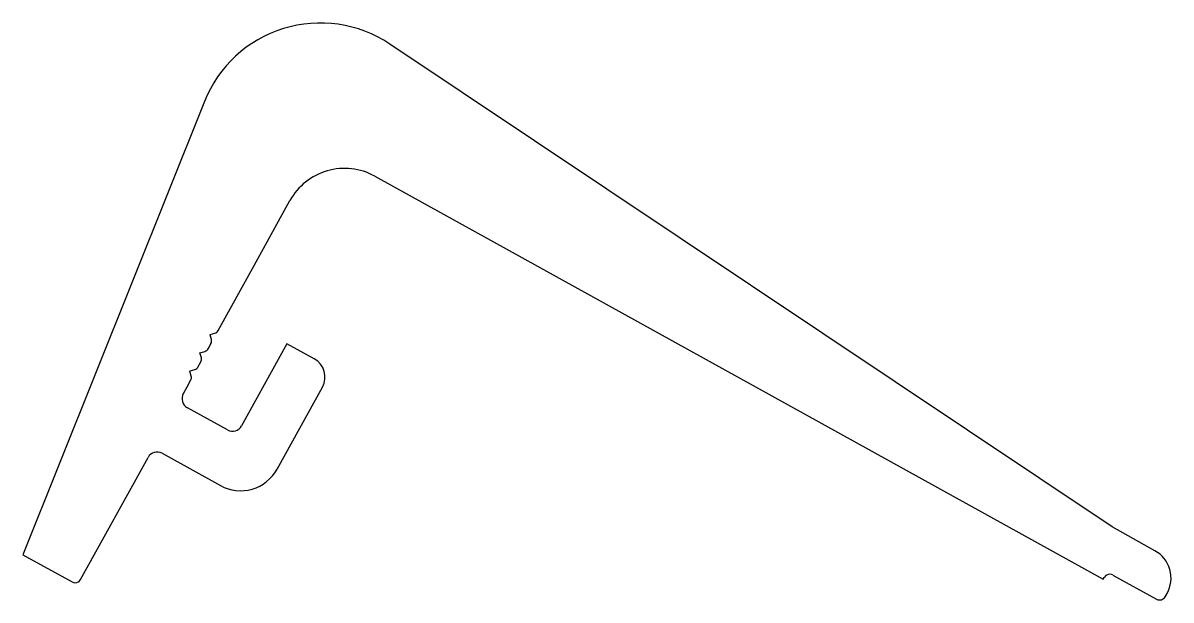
# Model space of a CAD drawing. Extents: x -30.6 to 24.5, y 0.9 to 28.6.
import ezdxf

# ---------------------------------------------------------------- set-up
doc = ezdxf.new("R2010")
doc.units = 0
doc.layers.add('KONTUR', color=7, linetype='CONTINUOUS')

msp = doc.modelspace()

# ---------------------------------------------------------------- linework, layer by layer
at = {"layer": 'KONTUR', "color": 7}
for p, q in [((21.713, 4.388), (-12.995, 27.576)), ((-21.898, 24.819), (-30.616, 3.056)), ((-13.713, 21.232), (21.293, 1.878)), ((-19.512, 16.941), (-17.79, 20.057)), ((-21.239, 13.816), (-19.512, 16.941)), ((-19.512, 16.941), (-19.512, 16.941)), ((-21.239, 13.816), (-21.239, 13.816)), ((-21.239, 13.816), (-21.239, 13.816)), ((-21.56, 13.388), (-21.627, 13.62)), ((-21.621, 13.63), (-21.389, 13.697)), ((-22.044, 12.513), (-22.111, 12.745)), ((-22.105, 12.755), (-21.873, 12.822)), ((-21.723, 12.941), (-21.581, 13.198)), ((-21.581, 13.198), (-21.723, 12.941)), ((-21.723, 12.941), (-21.581, 13.198)), ((-21.581, 13.198), (-21.723, 12.941)), ((-21.723, 12.941), (-21.581, 13.198)), ((-17.933, 13.185), (-20.11, 9.246)), ((-16.62, 12.459), (-17.933, 13.185)), ((-22.207, 12.066), (-22.065, 12.323)), ((-22.527, 11.637), (-22.594, 11.87)), ((-22.589, 11.88), (-22.356, 11.947)), ((-22.91, 10.794), (-22.729, 11.121)), ((-22.729, 11.121), (-22.549, 11.447)), ((-18.406, 7.162), (-16.229, 11.1)), ((-20.789, 9.051), (-22.715, 10.115)), ((-27.845, 1.867), (-24.604, 7.731)), ((-23.924, 7.927), (-21.123, 6.379)), ((23.772, 3.25), (21.713, 4.388)), ((-30.616, 3.056), (-28.252, 1.75)), ((21.293, 1.878), (21.341, 1.966)), ((21.749, 2.083), (23.855, 0.919)), ((24.263, 1.037), (24.353, 1.201))]:
    msp.add_line(p, q, dxfattribs=at)
for centre, radius, start, end in [((-16.328, 22.587), 6, 56.2533, 158.1695), ((-15.165, 18.606), 3, 61.0639, 151.069), ((-21.458, 13.937), 0.25, 286.069, 331.069), ((-21.619, 13.623), 0.008, 106.069, 196.069), ((-21.8, 13.319), 0.25, 331.069, 16.069), ((-22.103, 12.747), 0.008, 106.069, 196.069), ((-21.942, 13.062), 0.25, 286.069, 331.069), ((-22.284, 12.443), 0.25, 331.069, 16.069), ((-17.104, 11.584), 1, 331.069, 61.069), ((-22.587, 11.872), 0.008, 106.069, 196.069), ((-22.768, 11.568), 0.25, 331.069, 16.069), ((-22.425, 12.187), 0.25, 286.069, 331.069), ((-22.473, 10.552), 0.5, 151.069, 241.069), ((-20.547, 9.488), 0.5, 241.069, 331.069), ((-24.166, 7.489), 0.5, 61.069, 151.069), ((-20.156, 8.129), 2, 241.069, 331.069), ((23.047, 1.937), 1.5, 330.599, 61.069), ((-28.107, 2.012), 0.3, 241.0691, 331.069), ((21.604, 1.821), 0.3, 61.069, 151.069), ((24, 1.182), 0.3, 241.069, 331.069)]:
    msp.add_arc(centre, radius, start, end, dxfattribs=at)

doc.saveas('drawing.dxf')
